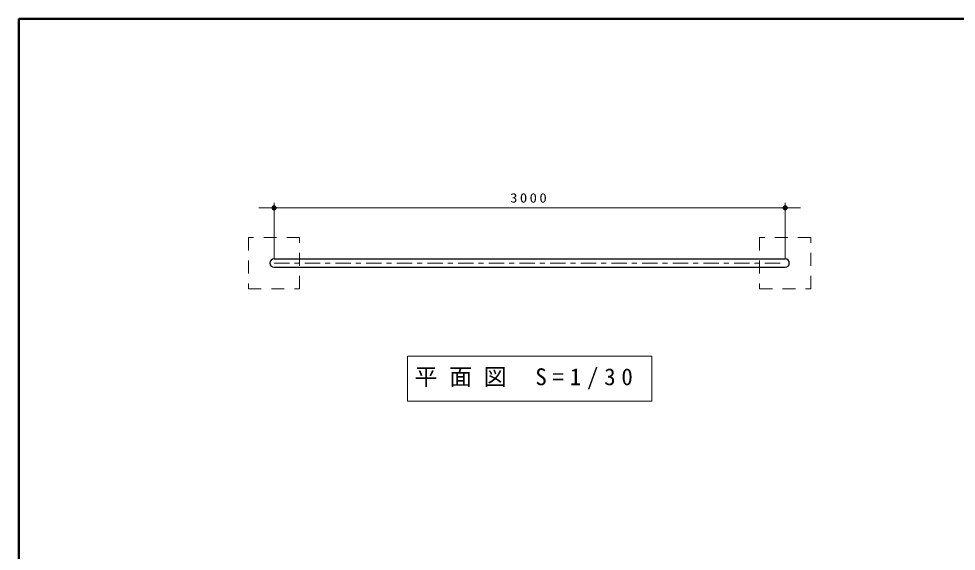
# Model space of a CAD drawing. Units: millimetres on the paper, scale 1:30. Extents: x -365 to 23, y -19 to 257.
# Drawn here: x -365 to -181.6, y 152.9 to 257 of the extents above; entities that cross this region are included whole.
import ezdxf

# ---------------------------------------------------------------- set-up
doc = ezdxf.new("R2010")
doc.units = ezdxf.units.MM
for name, pattern in [('USER1', [4.5, 2.5, -2]), ('USER2', [6, 3, -1, 1, -1]), ('USER3', [8, 3, -1, 1, -1, 1, -1])]:
    doc.linetypes.add(name, pattern=pattern)
doc.layers.add('1_30', color=7, linetype='USER3', lineweight=13)
doc.layers.add('NAKAMURA図枠', color=7, linetype='Continuous', lineweight=13)
doc.styles.add('ＭＳ ゴシック', font='')
doc.styles.get('ＭＳ ゴシック').set_extended_font_data('MS Gothic')

# ---------------------------------------------------------------- blocks, each defined once
blk = doc.blocks.new('filled_dot')
at = {"color": 0, "linetype": 'Continuous', "lineweight": -2, "const_width": 1.25}
blk.add_lwpolyline([(-0.625, 0, 1), (0.625, 0, 1)], format="xyb", close=True, dxfattribs=at)

msp = doc.modelspace()

# ---------------------------------------------------------------- linework, layer by layer
at = {"layer": '1_30', "linetype": 'Continuous'}
for p, q in [((-315.048, 210.219), (-315.048, 221.029)), ((-215.048, 210.219), (-215.048, 221.029)), ((-318.048, 220.029), (-212.048, 220.029)), ((-288.948, 190.996), (-288.948, 182.196)), ((-241.148, 190.996), (-288.948, 190.996)), ((-241.148, 182.196), (-241.148, 190.996)), ((-288.948, 182.196), (-241.148, 182.196))]:
    msp.add_line(p, q, dxfattribs=at)
at = {"layer": '1_30', "linetype": 'USER1'}
for p, q in [((-320.048, 214.219), (-320.048, 204.219)), ((-310.048, 214.219), (-320.048, 214.219)), ((-310.048, 204.219), (-310.048, 214.219)), ((-220.048, 214.219), (-220.048, 204.219)), ((-210.048, 214.219), (-220.048, 214.219)), ((-210.048, 204.219), (-210.048, 214.219)), ((-320.048, 204.219), (-310.048, 204.219)), ((-220.048, 204.219), (-210.048, 204.219))]:
    msp.add_line(p, q, dxfattribs=at)
at = {"layer": '1_30', "color": 4, "linetype": 'Continuous', "lineweight": 25}
for p, q in [((-315.048, 210.029), (-215.048, 210.029)), ((-315.048, 208.409), (-215.048, 208.409))]:
    msp.add_line(p, q, dxfattribs=at)
at = {"layer": '1_30', "color": 4, "linetype": 'USER2'}
msp.add_line((-315.048, 209.219), (-215.048, 209.219), dxfattribs=at)
at = {"layer": '1_30', "color": 4, "linetype": 'Continuous', "lineweight": 25}
for centre, start, end in [((-315.048, 209.219), 90, 270), ((-215.048, 209.219), 270, 90)]:
    msp.add_arc(centre, 0.81, start, end, dxfattribs=at)
at = {"layer": 'NAKAMURA図枠', "lineweight": 50}
for p, q in [((-365, 257), (-365, 0)), ((0, 257), (-365, 257))]:
    msp.add_line(p, q, dxfattribs=at)

# ---------------------------------------------------------------- block references
at = {"layer": '1_30', "xscale": 0.4, "yscale": 0.4, "rotation": 180}
msp.add_blockref('filled_dot', (-315.048, 220.029), dxfattribs=at)
at = {"layer": '1_30', "xscale": 0.4, "yscale": 0.4}
msp.add_blockref('filled_dot', (-215.048, 220.029), dxfattribs=at)

# ---------------------------------------------------------------- texts
at = {"layer": '1_30', "style": 'ＭＳ ゴシック'}
for s, insert, char_height, attachment_point in [('\\T1.33;\\W1.15;3000', (-265.048, 221.029), 1.833, 8), ('\\T1.5;平面図\\~S=1/30', (-287.548, 186.596), 3.299, 4)]:
    msp.add_mtext(s, dxfattribs=dict(at, insert=insert, char_height=char_height, attachment_point=attachment_point))

doc.saveas('drawing.dxf')
